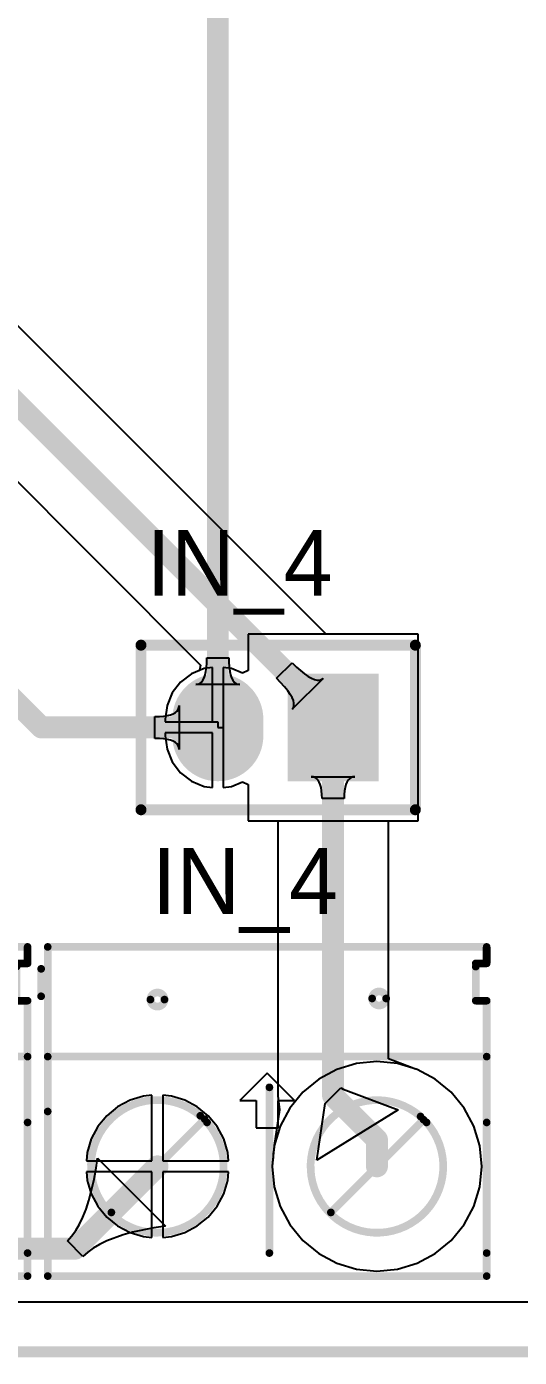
# Model space of a CAD drawing. Header units: millimetres. Extents: x 0 to 190, y 0 to 100.
# Drawn here: x 100.35 to 111.75, y -0.1 to 30.7 of the extents above; entities that cross this region are included whole.
import ezdxf

# ---------------------------------------------------------------- set-up
doc = ezdxf.new("R2010")
doc.units = ezdxf.units.MM
for name, color, linetype in [('BottomLayer', 5, 'Continuous'), ('BottomSolder', 6, 'Continuous'), ('KeepOutLayer', 6, 'Continuous'), ('MultiLayer', 9, 'Continuous'), ('PadHoleLayer', 156, 'Continuous'), ('TopLayer', 1, 'Continuous'), ('TopOverlay', 2, 'Continuous'), ('TopSolder', 216, 'Continuous')]:
    doc.layers.add(name, color=color, linetype=linetype)

# ---------------------------------------------------------------- blocks, each defined once
blk = doc.blocks.new('___2_19')
at = {"layer": 'BottomLayer'}
blk.add_hatch(color=5, dxfattribs=at).paths.add_polyline_path([(-0.9525, 1.143), (0.9525, 1.143), (0.9525, -1.143), (-0.9525, -1.143)])
h = blk.add_hatch(color=5, dxfattribs=at)
edge = h.paths.add_edge_path()
edge.add_arc((2.667, -0.1905), 0.9525, 180, 360)
edge.add_line((3.6195, -0.1905), (3.6195, 0.1905))
edge.add_arc((2.667, 0.1905), 0.9525, 0, 180)
edge.add_line((1.7145, 0.1905), (1.7145, -0.1905))
at = {"layer": 'BottomSolder'}
blk.add_hatch(color=6, dxfattribs=at).paths.add_polyline_path([(-1.0541, 1.2446), (1.0541, 1.2446), (1.0541, -1.2446), (-1.0541, -1.2446)])
h = blk.add_hatch(color=6, dxfattribs=at)
edge = h.paths.add_edge_path()
edge.add_arc((2.667, -0.1905), 1.0541, 180, 360)
edge.add_line((3.7211, -0.1905), (3.7211, 0.1905))
edge.add_arc((2.667, 0.1905), 1.0541, 0, 180)
edge.add_line((1.6129, 0.1905), (1.6129, -0.1905))
at = {"layer": 'MultiLayer'}
blk.add_hatch(color=9, dxfattribs=at).paths.add_polyline_path([(-0.9525, 1.143), (0.9525, 1.143), (0.9525, -1.143), (-0.9525, -1.143)])
h = blk.add_hatch(color=9, dxfattribs=at)
edge = h.paths.add_edge_path()
edge.add_arc((2.667, -0.1905), 0.9525, 180, 360)
edge.add_line((3.6195, -0.1905), (3.6195, 0.1905))
edge.add_arc((2.667, 0.1905), 0.9525, 0, 180)
edge.add_line((1.7145, 0.1905), (1.7145, -0.1905))
at = {"layer": 'PadHoleLayer'}
h = blk.add_hatch(color=156, dxfattribs=at)
edge = h.paths.add_edge_path()
edge.add_arc((0, 0), 0.4318, 0, 360)
h = blk.add_hatch(color=156, dxfattribs=at)
edge = h.paths.add_edge_path()
edge.add_arc((2.667, 0), 0.4318, 0, 360)
at = {"layer": 'TopLayer'}
blk.add_hatch(color=1, dxfattribs=at).paths.add_polyline_path([(-0.9525, 1.143), (0.9525, 1.143), (0.9525, -1.143), (-0.9525, -1.143)])
h = blk.add_hatch(color=1, dxfattribs=at)
edge = h.paths.add_edge_path()
edge.add_arc((2.667, -0.1905), 0.9525, 180, 360)
edge.add_line((3.6195, -0.1905), (3.6195, 0.1905))
edge.add_arc((2.667, 0.1905), 0.9525, 0, 180)
edge.add_line((1.7145, 0.1905), (1.7145, -0.1905))
at = {"layer": 'TopSolder'}
blk.add_hatch(color=216, dxfattribs=at).paths.add_polyline_path([(-1.0541, 1.2446), (1.0541, 1.2446), (1.0541, -1.2446), (-1.0541, -1.2446)])
h = blk.add_hatch(color=216, dxfattribs=at)
edge = h.paths.add_edge_path()
edge.add_arc((2.667, -0.1905), 1.0541, 180, 360)
edge.add_line((3.7211, -0.1905), (3.7211, 0.1905))
edge.add_arc((2.667, 0.1905), 1.0541, 0, 180)
edge.add_line((1.6129, 0.1905), (1.6129, -0.1905))
at = {"layer": 'TopOverlay', "const_width": 0.254}
for points in [[(-1.905, 1.905), (-1.905, -1.905)], [(4.445, 1.905), (-1.905, 1.905)], [(4.445, 1.905), (4.445, -1.905)], [(4.445, -1.905), (-1.905, -1.905)]]:
    blk.add_lwpolyline(points, dxfattribs=at)
at = {"layer": 'TopOverlay', "const_width": 0.127}
for points in [[(-1.9685, 1.905, 1), (-1.8415, 1.905, 1)], [(-1.9685, 1.905, 1), (-1.8415, 1.905, 1)], [(4.3815, 1.905, 1), (4.5085, 1.905, 1)], [(4.3815, 1.905, 1), (4.5085, 1.905, 1)], [(-1.9685, -1.905, 1), (-1.8415, -1.905, 1)], [(-1.9685, -1.905, 1), (-1.8415, -1.905, 1)], [(4.3815, -1.905, 1), (4.5085, -1.905, 1)], [(4.3815, -1.905, 1), (4.5085, -1.905, 1)]]:
    blk.add_lwpolyline(points, format="xyb", close=True, dxfattribs=at)
blk = doc.blocks.new('C___2_KF301_5_08_47')
at = {"layer": 'BottomLayer'}
h = blk.add_hatch(color=5, dxfattribs=at)
edge = h.paths.add_edge_path()
edge.add_arc((0, 0), 1.397, 0, 360)
h = blk.add_hatch(color=5, dxfattribs=at)
edge = h.paths.add_edge_path()
edge.add_arc((5.08, 0), 1.397, 0, 360)
at = {"layer": 'BottomSolder'}
h = blk.add_hatch(color=6, dxfattribs=at)
edge = h.paths.add_edge_path()
edge.add_arc((0, 0), 1.499, 0, 360)
h = blk.add_hatch(color=6, dxfattribs=at)
edge = h.paths.add_edge_path()
edge.add_arc((5.08, 0), 1.499, 0, 360)
at = {"layer": 'MultiLayer'}
h = blk.add_hatch(color=9, dxfattribs=at)
edge = h.paths.add_edge_path()
edge.add_arc((0, 0), 1.397, 0, 360)
h = blk.add_hatch(color=9, dxfattribs=at)
edge = h.paths.add_edge_path()
edge.add_arc((5.08, 0), 1.397, 0, 360)
at = {"layer": 'PadHoleLayer'}
h = blk.add_hatch(color=156, dxfattribs=at)
edge = h.paths.add_edge_path()
edge.add_arc((0, 0), 0.635, 0, 360)
h = blk.add_hatch(color=156, dxfattribs=at)
edge = h.paths.add_edge_path()
edge.add_arc((5.08, 0), 0.635, 0, 360)
at = {"layer": 'TopLayer'}
h = blk.add_hatch(color=1, dxfattribs=at)
edge = h.paths.add_edge_path()
edge.add_arc((0, 0), 1.397, 0, 360)
h = blk.add_hatch(color=1, dxfattribs=at)
edge = h.paths.add_edge_path()
edge.add_arc((5.08, 0), 1.397, 0, 360)
at = {"layer": 'TopSolder'}
h = blk.add_hatch(color=216, dxfattribs=at)
edge = h.paths.add_edge_path()
edge.add_arc((0, 0), 1.499, 0, 360)
h = blk.add_hatch(color=216, dxfattribs=at)
edge = h.paths.add_edge_path()
edge.add_arc((5.08, 0), 1.499, 0, 360)
at = {"layer": 'TopOverlay'}
for p, q in [((2.54, 2.159), (1.905, 1.524)), ((3.175, 1.524), (2.54, 2.159)), ((1.905, 1.524), (2.286, 1.524)), ((2.286, 1.524), (2.286, 0.889)), ((2.794, 0.889), (2.794, 1.524)), ((2.794, 1.524), (3.175, 1.524)), ((2.286, 0.889), (2.794, 0.889))]:
    blk.add_line(p, q, dxfattribs=at)
at = {"layer": 'TopOverlay', "const_width": 0.178}
for points in [[(-2.54, 1.27), (-2.54, 5.08)], [(-2.54, 5.08), (7.62, 5.08)], [(7.62, 4.699), (7.62, 5.08)], [(-2.692, 3.937), (-2.692, 4.572)], [(7.366, 4.699), (7.62, 4.699)], [(7.366, 3.835), (7.366, 4.623)], [(7.366, 3.835), (7.62, 3.835)], [(7.62, -2.54), (7.62, 3.835)], [(-2.54, 2.54), (7.62, 2.54)], [(2.591, -2.007), (2.591, 1.829)], [(-2.54, -2.54), (-2.54, 1.27)], [(-1.067, -1.067), (1.092, 1.092)], [(4.013, -1.067), (6.16, 1.079)], [(7.62, -2.007), (7.62, 1.016)], [(-2.54, -2.54), (7.62, -2.54)]]:
    blk.add_lwpolyline(points, dxfattribs=at)
at = {"layer": 'TopOverlay'}
for points, const_width in [([(-2.584, 5.08, 1), (-2.496, 5.08, 1)], 0.0889), ([(-2.584, 5.08, 1), (-2.496, 5.08, 1)], 0.0889), ([(7.576, 5.08, 1), (7.664, 5.08, 1)], 0.0889), ([(7.576, 5.08, 1), (7.664, 5.08, 1)], 0.0889), ([(-2.737, 4.572, 1), (-2.648, 4.572, 1)], 0.0889), ([(7.322, 4.699, 1), (7.41, 4.699, 1)], 0.0889), ([(7.322, 4.623, 1), (7.41, 4.623, 1)], 0.0889), ([(7.576, 4.699, 1), (7.664, 4.699, 1)], 0.0889), ([(7.576, 4.699, 1), (7.664, 4.699, 1)], 0.0889), ([(-2.737, 3.937, 1), (-2.648, 3.937, 1)], 0.0889), ([(0.163, 3.861, 1), (-0.163, 3.861, 1)], 0.178), ([(5.293, 3.886, 1), (4.968, 3.886, 1)], 0.178), ([(-0.207, 3.861, 1), (-0.118, 3.861, 1)], 0.0889), ([(0.118, 3.861, 1), (0.207, 3.861, 1)], 0.0889), ([(4.924, 3.886, 1), (5.013, 3.886, 1)], 0.0889), ([(5.249, 3.886, 1), (5.338, 3.886, 1)], 0.0889), ([(7.322, 3.835, 1), (7.41, 3.835, 1)], 0.0889), ([(7.322, 3.835, 1), (7.41, 3.835, 1)], 0.0889), ([(7.576, 3.835, 1), (7.664, 3.835, 1)], 0.0889), ([(7.576, 3.835, 1), (7.664, 3.835, 1)], 0.0889), ([(-2.584, 2.54, 1), (-2.496, 2.54, 1)], 0.0889), ([(7.576, 2.54, 1), (7.664, 2.54, 1)], 0.0889), ([(2.546, 1.829, 1), (2.635, 1.829, 1)], 0.0889), ([(-2.584, 1.27, 1), (-2.496, 1.27, 1)], 0.0889), ([(-2.584, 1.27, 1), (-2.496, 1.27, 1)], 0.0889), ([(0.947, 1.17, 1), (1.036, 1.17, 1)], 0.0889), ([(6.045, 1.154, 1), (6.134, 1.154, 1)], 0.0889), ([(1.048, 1.092, 1), (1.137, 1.092, 1)], 0.0889), ([(1.103, 1.017, 1), (1.192, 1.017, 1)], 0.0889), ([(6.115, 1.079, 1), (6.204, 1.079, 1)], 0.0889), ([(6.183, 1.017, 1), (6.272, 1.017, 1)], 0.0889), ([(7.576, 1.016, 1), (7.664, 1.016, 1)], 0.0889), ([(-1.111, -1.067, 1), (-1.022, -1.067, 1)], 0.0889), ([(3.969, -1.067, 1), (4.058, -1.067, 1)], 0.0889), ([(2.546, -2.007, 1), (2.635, -2.007, 1)], 0.0889), ([(7.576, -2.007, 1), (7.664, -2.007, 1)], 0.0889), ([(-2.584, -2.54, 1), (-2.496, -2.54, 1)], 0.0889), ([(-2.584, -2.54, 1), (-2.496, -2.54, 1)], 0.0889), ([(7.576, -2.54, 1), (7.664, -2.54, 1)], 0.0889), ([(7.576, -2.54, 1), (7.664, -2.54, 1)], 0.0889)]:
    blk.add_lwpolyline(points, format="xyb", close=True, dxfattribs=dict(at, const_width=const_width))
at = {"layer": 'TopOverlay', "const_width": 0.178}
for points in [[(1.148, 1.017, -28.0907), (0.992, 1.17)], [(6.228, 1.017, -31.551006), (6.09, 1.154)]]:
    blk.add_lwpolyline(points, format="xyb", dxfattribs=at)
blk = doc.blocks.new('C___2_KF301_5_08_48')
at = {"layer": 'BottomLayer'}
h = blk.add_hatch(color=5, dxfattribs=at)
edge = h.paths.add_edge_path()
edge.add_arc((0, 0), 1.397, 0, 360)
h = blk.add_hatch(color=5, dxfattribs=at)
edge = h.paths.add_edge_path()
edge.add_arc((5.08, 0), 1.397, 0, 360)
at = {"layer": 'BottomSolder'}
h = blk.add_hatch(color=6, dxfattribs=at)
edge = h.paths.add_edge_path()
edge.add_arc((0, 0), 1.499, 0, 360)
h = blk.add_hatch(color=6, dxfattribs=at)
edge = h.paths.add_edge_path()
edge.add_arc((5.08, 0), 1.499, 0, 360)
at = {"layer": 'MultiLayer'}
h = blk.add_hatch(color=9, dxfattribs=at)
edge = h.paths.add_edge_path()
edge.add_arc((0, 0), 1.397, 0, 360)
h = blk.add_hatch(color=9, dxfattribs=at)
edge = h.paths.add_edge_path()
edge.add_arc((5.08, 0), 1.397, 0, 360)
at = {"layer": 'PadHoleLayer'}
h = blk.add_hatch(color=156, dxfattribs=at)
edge = h.paths.add_edge_path()
edge.add_arc((0, 0), 0.635, 0, 360)
h = blk.add_hatch(color=156, dxfattribs=at)
edge = h.paths.add_edge_path()
edge.add_arc((5.08, 0), 0.635, 0, 360)
at = {"layer": 'TopLayer'}
h = blk.add_hatch(color=1, dxfattribs=at)
edge = h.paths.add_edge_path()
edge.add_arc((0, 0), 1.397, 0, 360)
h = blk.add_hatch(color=1, dxfattribs=at)
edge = h.paths.add_edge_path()
edge.add_arc((5.08, 0), 1.397, 0, 360)
at = {"layer": 'TopSolder'}
h = blk.add_hatch(color=216, dxfattribs=at)
edge = h.paths.add_edge_path()
edge.add_arc((0, 0), 1.499, 0, 360)
h = blk.add_hatch(color=216, dxfattribs=at)
edge = h.paths.add_edge_path()
edge.add_arc((5.08, 0), 1.499, 0, 360)
at = {"layer": 'TopOverlay'}
for p, q in [((2.54, 2.159), (1.905, 1.524)), ((3.175, 1.524), (2.54, 2.159)), ((1.905, 1.524), (2.286, 1.524)), ((2.286, 1.524), (2.286, 0.889)), ((2.794, 0.889), (2.794, 1.524)), ((2.794, 1.524), (3.175, 1.524)), ((2.286, 0.889), (2.794, 0.889))]:
    blk.add_line(p, q, dxfattribs=at)
at = {"layer": 'TopOverlay', "const_width": 0.178}
for points in [[(-2.54, 5.08), (7.62, 5.08)], [(-2.54, 1.27), (-2.54, 5.08)], [(7.62, 4.699), (7.62, 5.08)], [(-2.692, 3.937), (-2.692, 4.572)], [(7.366, 4.699), (7.62, 4.699)], [(7.366, 3.835), (7.366, 4.623)], [(7.366, 3.835), (7.62, 3.835)], [(7.62, -2.54), (7.62, 3.835)], [(-2.54, 2.54), (7.62, 2.54)], [(2.591, -2.007), (2.591, 1.829)], [(-2.54, -2.54), (-2.54, 1.27)], [(-1.067, -1.067), (1.092, 1.092)], [(4.013, -1.067), (6.16, 1.079)], [(7.62, -2.007), (7.62, 1.016)], [(-2.54, -2.54), (7.62, -2.54)]]:
    blk.add_lwpolyline(points, dxfattribs=at)
at = {"layer": 'TopOverlay'}
for points, const_width in [([(-2.584, 5.08, 1), (-2.496, 5.08, 1)], 0.0889), ([(-2.584, 5.08, 1), (-2.496, 5.08, 1)], 0.0889), ([(7.576, 5.08, 1), (7.664, 5.08, 1)], 0.0889), ([(7.576, 5.08, 1), (7.664, 5.08, 1)], 0.0889), ([(-2.737, 4.572, 1), (-2.648, 4.572, 1)], 0.0889), ([(7.322, 4.699, 1), (7.41, 4.699, 1)], 0.0889), ([(7.322, 4.623, 1), (7.41, 4.623, 1)], 0.0889), ([(7.576, 4.699, 1), (7.664, 4.699, 1)], 0.0889), ([(7.576, 4.699, 1), (7.664, 4.699, 1)], 0.0889), ([(-2.737, 3.937, 1), (-2.648, 3.937, 1)], 0.0889), ([(0.163, 3.861, 1), (-0.163, 3.861, 1)], 0.178), ([(5.293, 3.886, 1), (4.968, 3.886, 1)], 0.178), ([(-0.207, 3.861, 1), (-0.118, 3.861, 1)], 0.0889), ([(0.118, 3.861, 1), (0.207, 3.861, 1)], 0.0889), ([(4.924, 3.886, 1), (5.013, 3.886, 1)], 0.0889), ([(5.249, 3.886, 1), (5.338, 3.886, 1)], 0.0889), ([(7.322, 3.835, 1), (7.41, 3.835, 1)], 0.0889), ([(7.322, 3.835, 1), (7.41, 3.835, 1)], 0.0889), ([(7.576, 3.835, 1), (7.664, 3.835, 1)], 0.0889), ([(7.576, 3.835, 1), (7.664, 3.835, 1)], 0.0889), ([(-2.584, 2.54, 1), (-2.496, 2.54, 1)], 0.0889), ([(7.576, 2.54, 1), (7.664, 2.54, 1)], 0.0889), ([(2.546, 1.829, 1), (2.635, 1.829, 1)], 0.0889), ([(-2.584, 1.27, 1), (-2.496, 1.27, 1)], 0.0889), ([(-2.584, 1.27, 1), (-2.496, 1.27, 1)], 0.0889), ([(0.947, 1.17, 1), (1.036, 1.17, 1)], 0.0889), ([(6.045, 1.154, 1), (6.134, 1.154, 1)], 0.0889), ([(1.048, 1.092, 1), (1.137, 1.092, 1)], 0.0889), ([(1.103, 1.017, 1), (1.192, 1.017, 1)], 0.0889), ([(6.115, 1.079, 1), (6.204, 1.079, 1)], 0.0889), ([(6.183, 1.017, 1), (6.272, 1.017, 1)], 0.0889), ([(7.576, 1.016, 1), (7.664, 1.016, 1)], 0.0889), ([(-1.111, -1.067, 1), (-1.022, -1.067, 1)], 0.0889), ([(3.969, -1.067, 1), (4.058, -1.067, 1)], 0.0889), ([(2.546, -2.007, 1), (2.635, -2.007, 1)], 0.0889), ([(7.576, -2.007, 1), (7.664, -2.007, 1)], 0.0889), ([(-2.584, -2.54, 1), (-2.496, -2.54, 1)], 0.0889), ([(-2.584, -2.54, 1), (-2.496, -2.54, 1)], 0.0889), ([(7.576, -2.54, 1), (7.664, -2.54, 1)], 0.0889), ([(7.576, -2.54, 1), (7.664, -2.54, 1)], 0.0889)]:
    blk.add_lwpolyline(points, format="xyb", close=True, dxfattribs=dict(at, const_width=const_width))
at = {"layer": 'TopOverlay', "const_width": 0.178}
for points in [[(1.148, 1.017, -28.0907), (0.992, 1.17)], [(6.228, 1.017, -31.551006), (6.09, 1.154)]]:
    blk.add_lwpolyline(points, format="xyb", dxfattribs=at)

msp = doc.modelspace()

# ---------------------------------------------------------------- linework, layer by layer
at = {"layer": 'BottomLayer'}
for p, q in [((109.41, 16.637), (105.474, 16.637)), ((105.474, 16.637), (105.474, 15.798)), ((109.41, 12.319), (109.41, 16.637)), ((104.518, 15.974), (104.521, 16.092)), ((104.521, 16.092), (105.029, 16.092)), ((105.029, 16.092), (105.032, 15.974)), ((104.167, 15.722), (103.915, 15.529)), ((104.46, 15.844), (104.167, 15.722)), ((104.648, 15.869), (104.46, 15.844)), ((104.481, 15.694), (104.498, 15.775)), ((104.498, 15.775), (104.511, 15.868)), ((104.511, 15.868), (104.518, 15.974)), ((104.648, 14.605), (104.648, 15.869)), ((105.09, 15.844), (104.902, 15.869)), ((104.902, 15.869), (104.902, 14.478)), ((105.032, 15.974), (105.052, 15.775)), ((105.052, 15.775), (105.069, 15.694)), ((105.346, 15.738), (105.09, 15.844)), ((105.474, 15.798), (105.346, 15.738)), ((103.915, 15.529), (103.721, 15.277)), ((104.268, 15.471), (104.316, 15.477)), ((105.282, 15.471), (104.268, 15.471)), ((104.316, 15.477), (104.359, 15.496)), ((104.359, 15.496), (104.397, 15.527)), ((104.397, 15.527), (104.43, 15.57)), ((104.43, 15.57), (104.458, 15.626)), ((104.458, 15.626), (104.481, 15.694)), ((105.069, 15.694), (105.092, 15.626)), ((105.092, 15.626), (105.12, 15.57)), ((105.12, 15.57), (105.153, 15.527)), ((105.153, 15.527), (105.191, 15.496)), ((105.191, 15.496), (105.234, 15.477)), ((105.234, 15.477), (105.282, 15.471)), ((103.721, 15.277), (103.6, 14.983)), ((103.6, 14.983), (103.558, 14.668)), ((103.679, 14.772), (103.741, 14.795)), ((103.741, 14.795), (103.792, 14.823)), ((103.792, 14.823), (103.831, 14.856)), ((103.831, 14.856), (103.86, 14.894)), ((103.86, 14.894), (103.876, 14.937)), ((103.876, 14.937), (103.882, 14.985)), ((103.882, 14.985), (103.882, 13.971)), ((103.319, 14.732), (103.426, 14.735)), ((103.319, 14.224), (103.319, 14.732)), ((103.426, 14.735), (103.522, 14.742)), ((103.522, 14.742), (103.606, 14.755)), ((103.558, 14.668), (103.558, 14.605)), ((103.558, 14.605), (104.648, 14.605)), ((103.606, 14.755), (103.679, 14.772)), ((103.426, 14.221), (103.319, 14.224)), ((103.522, 14.214), (103.426, 14.221)), ((103.606, 14.201), (103.522, 14.214)), ((104.648, 14.351), (103.558, 14.351)), ((103.558, 14.351), (103.558, 14.287)), ((103.558, 14.287), (103.6, 13.973)), ((103.679, 14.184), (103.606, 14.201)), ((103.741, 14.161), (103.679, 14.184)), ((104.648, 13.087), (104.648, 14.351)), ((104.902, 14.478), (104.902, 13.087)), ((103.6, 13.973), (103.721, 13.679)), ((103.792, 14.133), (103.741, 14.161)), ((103.831, 14.1), (103.792, 14.133)), ((103.86, 14.062), (103.831, 14.1)), ((103.876, 14.019), (103.86, 14.062)), ((103.882, 13.971), (103.876, 14.019)), ((103.721, 13.679), (103.915, 13.427)), ((103.915, 13.427), (104.167, 13.234)), ((106.982, 13.333), (106.934, 13.338)), ((106.934, 13.338), (107.95, 13.338)), ((107.025, 13.318), (106.982, 13.333)), ((107.064, 13.292), (107.025, 13.318)), ((107.097, 13.257), (107.064, 13.292)), ((107.124, 13.211), (107.097, 13.257)), ((107.787, 13.257), (107.76, 13.211)), ((107.82, 13.292), (107.787, 13.257)), ((107.859, 13.318), (107.82, 13.292)), ((107.902, 13.333), (107.859, 13.318)), ((107.95, 13.338), (107.902, 13.333)), ((104.167, 13.234), (104.46, 13.112)), ((104.46, 13.112), (104.648, 13.087)), ((104.902, 13.087), (105.09, 13.112)), ((105.09, 13.112), (105.346, 13.218)), ((105.346, 13.218), (105.474, 13.158)), ((105.474, 13.158), (105.474, 12.319)), ((107.147, 13.155), (107.124, 13.211)), ((107.165, 13.089), (107.147, 13.155)), ((107.178, 13.013), (107.165, 13.089)), ((107.185, 12.927), (107.178, 13.013)), ((107.706, 13.013), (107.699, 12.927)), ((107.719, 13.089), (107.706, 13.013)), ((107.737, 13.155), (107.719, 13.089)), ((107.76, 13.211), (107.737, 13.155)), ((107.188, 12.83), (107.185, 12.927)), ((107.696, 12.83), (107.188, 12.83)), ((107.699, 12.927), (107.696, 12.83)), ((105.474, 12.319), (106.161, 12.319)), ((106.161, 12.319), (106.161, 5.953)), ((108.723, 6.807), (108.723, 12.319)), ((108.723, 12.319), (109.41, 12.319)), ((109.31, 6.585), (108.723, 6.807)), ((109.326, 6.576), (109.31, 6.585)), ((109.386, 6.558), (109.326, 6.576)), ((109.805, 6.334), (109.386, 6.558)), ((110.173, 6.033), (109.805, 6.334)), ((103.054, 5.945), (102.743, 5.851)), ((103.251, 5.964), (103.054, 5.945)), ((103.251, 4.445), (103.251, 5.964)), ((103.702, 5.945), (103.505, 5.964)), ((103.505, 5.964), (103.505, 4.445)), ((104.013, 5.851), (103.702, 5.945)), ((106.161, 5.953), (106.204, 5.623)), ((107.262, 5.773), (107.622, 6.132)), ((107.622, 6.132), (107.638, 6.124)), ((107.638, 6.124), (107.68, 6.107)), ((107.68, 6.107), (108.947, 5.627)), ((110.474, 5.665), (110.173, 6.033)), ((102.456, 5.697), (102.205, 5.491)), ((102.743, 5.851), (102.456, 5.697)), ((104.3, 5.697), (104.013, 5.851)), ((104.551, 5.491), (104.3, 5.697)), ((106.204, 5.623), (106.083, 4.8)), ((107.068, 4.459), (107.262, 5.773)), ((108.947, 5.627), (107.068, 4.459)), ((110.698, 5.246), (110.474, 5.665)), ((101.999, 5.24), (101.845, 4.953)), ((102.205, 5.491), (101.999, 5.24)), ((104.757, 5.24), (104.551, 5.491)), ((104.911, 4.953), (104.757, 5.24)), ((110.836, 4.791), (110.698, 5.246)), ((101.845, 4.953), (101.751, 4.642)), ((105.005, 4.642), (104.911, 4.953)), ((101.751, 4.642), (101.732, 4.445)), ((105.024, 4.445), (105.005, 4.642)), ((106.077, 4.763), (106.054, 4.609)), ((106.08, 4.791), (106.077, 4.763)), ((106.083, 4.8), (106.08, 4.791)), ((110.883, 4.318), (110.836, 4.791)), ((101.732, 4.445), (103.251, 4.445)), ((101.953, 4.233), (101.993, 4.504)), ((101.993, 4.504), (103.564, 2.933)), ((103.505, 4.445), (105.024, 4.445)), ((106.044, 4.426), (106.033, 4.318)), ((106.033, 4.318), (106.08, 3.845)), ((106.053, 4.517), (106.044, 4.426)), ((106.044, 4.426), (106.044, 4.426)), ((106.054, 4.609), (106.053, 4.517)), ((110.836, 3.845), (110.883, 4.318)), ((103.251, 4.191), (101.732, 4.191)), ((101.732, 4.191), (101.751, 3.994)), ((101.905, 3.98), (101.953, 4.233)), ((103.251, 2.672), (103.251, 4.191)), ((105.024, 4.191), (103.505, 4.191)), ((103.505, 4.191), (103.505, 2.672)), ((105.005, 3.994), (105.024, 4.191)), ((101.751, 3.994), (101.845, 3.683)), ((101.791, 3.526), (101.905, 3.98)), ((104.911, 3.683), (105.005, 3.994)), ((106.08, 3.845), (106.218, 3.39)), ((110.698, 3.39), (110.836, 3.845)), ((101.724, 3.326), (101.791, 3.526)), ((101.845, 3.683), (101.999, 3.396)), ((101.999, 3.396), (102.205, 3.145)), ((104.551, 3.145), (104.757, 3.396)), ((104.757, 3.396), (104.911, 3.683)), ((106.218, 3.39), (106.442, 2.971)), ((110.474, 2.971), (110.698, 3.39)), ((101.571, 2.98), (101.651, 3.144)), ((101.651, 3.144), (101.724, 3.326)), ((102.205, 3.145), (102.456, 2.939)), ((104.3, 2.939), (104.551, 3.145)), ((101.392, 2.704), (101.485, 2.833)), ((101.485, 2.833), (101.571, 2.98)), ((102.456, 2.939), (102.743, 2.785)), ((102.804, 2.791), (102.586, 2.731)), ((102.743, 2.785), (103.054, 2.691)), ((103.293, 2.893), (102.804, 2.791)), ((103.564, 2.933), (103.293, 2.893)), ((103.702, 2.691), (104.013, 2.785)), ((104.013, 2.785), (104.3, 2.939)), ((106.442, 2.971), (106.743, 2.603)), ((110.173, 2.603), (110.474, 2.971)), ((101.293, 2.593), (101.392, 2.704)), ((101.653, 2.233), (101.293, 2.593)), ((102.04, 2.511), (101.893, 2.425)), ((102.204, 2.591), (102.04, 2.511)), ((102.586, 2.731), (102.204, 2.591)), ((103.054, 2.691), (103.251, 2.672)), ((103.505, 2.672), (103.702, 2.691)), ((106.743, 2.603), (107.111, 2.302)), ((109.805, 2.302), (110.173, 2.603)), ((101.764, 2.332), (101.653, 2.233)), ((101.893, 2.425), (101.764, 2.332)), ((107.111, 2.302), (107.53, 2.078)), ((109.386, 2.078), (109.805, 2.302)), ((107.53, 2.078), (107.985, 1.94)), ((107.985, 1.94), (108.458, 1.893)), ((108.458, 1.893), (108.931, 1.94)), ((108.931, 1.94), (109.386, 2.078)), ((113.411, 1.175), (1.153, 1.175))]:
    msp.add_line(p, q, dxfattribs=at)
at = {"layer": 'BottomLayer', "const_width": 0.508}
for points in [[(104.775, 14.478), (104.775, 34.164)], [(99.045, 16.129), (100.696, 14.478)], [(100.696, 14.478), (104.775, 14.478)], [(107.442, 5.953), (107.442, 14.478)], [(107.442, 5.953), (108.458, 4.937)], [(108.458, 4.318), (108.458, 4.937)], [(101.473, 2.413), (103.378, 4.318)], [(96.949, 2.413), (101.473, 2.413)]]:
    msp.add_lwpolyline(points, dxfattribs=at)
at = {"layer": 'BottomLayer', "const_width": 0.254}
for points in [[(100.569, 14.478, 1), (100.823, 14.478, 1)], [(100.569, 14.478, 1), (100.823, 14.478, 1)], [(104.648, 14.478, 1), (104.902, 14.478, 1)], [(104.648, 14.478, 1), (104.902, 14.478, 1)], [(107.315, 14.478, 1), (107.569, 14.478, 1)], [(107.315, 5.953, 1), (107.569, 5.953, 1)], [(107.315, 5.953, 1), (107.569, 5.953, 1)], [(108.331, 4.937, 1), (108.585, 4.937, 1)], [(108.331, 4.937, 1), (108.585, 4.937, 1)], [(103.251, 4.318, 1), (103.505, 4.318, 1)], [(108.331, 4.318, 1), (108.585, 4.318, 1)], [(101.346, 2.413, 1), (101.6, 2.413, 1)], [(101.346, 2.413, 1), (101.6, 2.413, 1)]]:
    msp.add_lwpolyline(points, format="xyb", close=True, dxfattribs=at)
at = {"layer": 'KeepOutLayer', "const_width": 0.254}
msp.add_lwpolyline([(0.022, 0.022), (190.119, 0.022)], dxfattribs=at)
at = {"layer": 'TopLayer'}
for p, q in [((107.285, 16.637), (94.257, 29.665)), ((92.07, 28.229), (104.376, 15.923)), ((109.41, 16.637), (107.285, 16.637)), ((109.41, 12.319), (109.41, 16.637)), ((104.167, 15.722), (103.915, 15.529)), ((104.351, 15.799), (104.167, 15.722)), ((104.376, 15.923), (104.351, 15.799)), ((106.133, 15.618), (106.493, 15.977)), ((106.493, 15.977), (106.597, 15.876)), ((106.597, 15.876), (106.784, 15.718)), ((106.784, 15.718), (106.867, 15.66)), ((103.915, 15.529), (103.721, 15.277)), ((106.321, 15.416), (106.133, 15.618)), ((106.393, 15.326), (106.321, 15.416)), ((107.211, 15.615), (106.496, 14.9)), ((106.867, 15.66), (106.942, 15.616)), ((106.942, 15.616), (107.011, 15.587)), ((107.011, 15.587), (107.072, 15.573)), ((107.072, 15.573), (107.125, 15.572)), ((107.125, 15.572), (107.172, 15.586)), ((107.172, 15.586), (107.211, 15.615)), ((103.721, 15.277), (103.6, 14.983)), ((106.451, 15.244), (106.393, 15.326)), ((106.494, 15.168), (106.451, 15.244)), ((106.523, 15.1), (106.494, 15.168)), ((106.538, 15.039), (106.523, 15.1)), ((103.6, 14.983), (103.558, 14.668)), ((106.496, 14.9), (106.524, 14.939)), ((106.524, 14.939), (106.538, 14.985)), ((106.538, 14.985), (106.538, 15.039)), ((103.558, 14.668), (103.558, 14.605)), ((103.558, 14.605), (104.775, 14.605)), ((104.775, 14.605), (104.775, 14.478)), ((104.648, 14.351), (103.558, 14.351)), ((103.558, 14.351), (103.558, 14.287)), ((103.558, 14.287), (103.6, 13.973)), ((104.648, 13.087), (104.648, 14.351)), ((104.775, 14.478), (104.902, 14.478)), ((104.902, 14.478), (104.902, 13.087)), ((103.6, 13.973), (103.721, 13.679)), ((103.721, 13.679), (103.915, 13.427)), ((103.915, 13.427), (104.167, 13.234)), ((104.167, 13.234), (104.46, 13.112)), ((104.46, 13.112), (104.648, 13.087)), ((104.902, 13.087), (105.09, 13.112)), ((105.09, 13.112), (105.346, 13.218)), ((105.346, 13.218), (105.474, 13.158)), ((105.474, 13.158), (105.474, 12.319)), ((105.474, 12.319), (109.41, 12.319)), ((107.53, 6.558), (107.111, 6.334)), ((107.985, 6.696), (107.53, 6.558)), ((108.458, 6.743), (107.985, 6.696)), ((108.931, 6.696), (108.458, 6.743)), ((109.386, 6.558), (108.931, 6.696)), ((109.805, 6.334), (109.386, 6.558)), ((107.111, 6.334), (106.743, 6.033)), ((110.173, 6.033), (109.805, 6.334)), ((103.054, 5.945), (102.743, 5.851)), ((103.251, 5.964), (103.054, 5.945)), ((103.251, 4.445), (103.251, 5.964)), ((103.702, 5.945), (103.505, 5.964)), ((103.505, 5.964), (103.505, 4.445)), ((104.013, 5.851), (103.702, 5.945)), ((106.743, 6.033), (106.442, 5.665)), ((110.474, 5.665), (110.173, 6.033)), ((102.456, 5.697), (102.205, 5.491)), ((102.743, 5.851), (102.456, 5.697)), ((104.3, 5.697), (104.013, 5.851)), ((104.551, 5.491), (104.3, 5.697)), ((106.442, 5.665), (106.218, 5.246)), ((110.698, 5.246), (110.474, 5.665)), ((101.999, 5.24), (101.845, 4.953)), ((102.205, 5.491), (101.999, 5.24)), ((104.757, 5.24), (104.551, 5.491)), ((104.911, 4.953), (104.757, 5.24)), ((106.218, 5.246), (106.08, 4.791)), ((110.836, 4.791), (110.698, 5.246)), ((101.845, 4.953), (101.751, 4.642)), ((105.005, 4.642), (104.911, 4.953)), ((101.751, 4.642), (101.732, 4.445)), ((105.024, 4.445), (105.005, 4.642)), ((106.08, 4.791), (106.033, 4.318)), ((110.883, 4.318), (110.836, 4.791)), ((101.732, 4.445), (103.251, 4.445)), ((103.505, 4.445), (105.024, 4.445)), ((106.033, 4.318), (106.08, 3.845)), ((110.836, 3.845), (110.883, 4.318)), ((103.251, 4.191), (101.732, 4.191)), ((101.732, 4.191), (101.751, 3.994)), ((103.251, 2.672), (103.251, 4.191)), ((105.024, 4.191), (103.505, 4.191)), ((103.505, 4.191), (103.505, 2.672)), ((105.005, 3.994), (105.024, 4.191)), ((101.751, 3.994), (101.845, 3.683)), ((104.911, 3.683), (105.005, 3.994)), ((106.08, 3.845), (106.218, 3.39)), ((110.698, 3.39), (110.836, 3.845)), ((101.845, 3.683), (101.999, 3.396)), ((101.999, 3.396), (102.205, 3.145)), ((104.551, 3.145), (104.757, 3.396)), ((104.757, 3.396), (104.911, 3.683)), ((106.218, 3.39), (106.442, 2.971)), ((110.474, 2.971), (110.698, 3.39)), ((102.205, 3.145), (102.456, 2.939)), ((104.3, 2.939), (104.551, 3.145)), ((102.456, 2.939), (102.743, 2.785)), ((102.743, 2.785), (103.054, 2.691)), ((103.702, 2.691), (104.013, 2.785)), ((104.013, 2.785), (104.3, 2.939)), ((106.442, 2.971), (106.743, 2.603)), ((110.173, 2.603), (110.474, 2.971)), ((103.054, 2.691), (103.251, 2.672)), ((103.505, 2.672), (103.702, 2.691)), ((106.743, 2.603), (107.111, 2.302)), ((109.805, 2.302), (110.173, 2.603)), ((107.111, 2.302), (107.53, 2.078)), ((109.386, 2.078), (109.805, 2.302)), ((107.53, 2.078), (107.985, 1.94)), ((107.985, 1.94), (108.458, 1.893)), ((108.458, 1.893), (108.931, 1.94)), ((108.931, 1.94), (109.386, 2.078)), ((113.538, 1.175), (1.153, 1.175))]:
    msp.add_line(p, q, dxfattribs=at)
at = {"layer": 'TopLayer', "const_width": 0.508}
for points in [[(92.976, 29.135), (107.442, 14.668)], [(107.442, 14.478), (107.442, 14.668)]]:
    msp.add_lwpolyline(points, dxfattribs=at)
at = {"layer": 'TopLayer', "const_width": 0.254}
for points in [[(107.315, 14.668, 1), (107.569, 14.668, 1)], [(107.315, 14.668, 1), (107.569, 14.668, 1)], [(107.315, 14.478, 1), (107.569, 14.478, 1)]]:
    msp.add_lwpolyline(points, format="xyb", close=True, dxfattribs=at)

# ---------------------------------------------------------------- block references
for name, p, rotation in [('___2_19', (107.442, 14.478), 180), ('C___2_KF301_5_08_48', (92.752, 4.318), 360), ('C___2_KF301_5_08_47', (103.378, 4.318), 360)]:
    msp.add_blockref(name, p, dxfattribs=dict(rotation=rotation))

# ---------------------------------------------------------------- texts
at = {"layer": 'TopOverlay'}
for p in [(103.124, 17.526), (103.251, 10.16)]:
    msp.add_text('IN_4', height=1.524, dxfattribs=at).set_placement(p)

doc.saveas('drawing.dxf')
